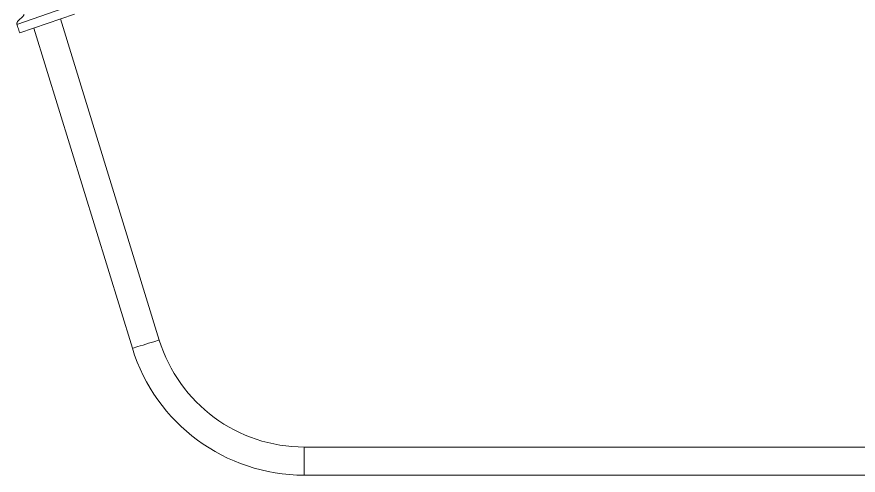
# Model space of a CAD drawing. Header units: millimetres. Extents: x 1587714 to 3094800, y -694377 to -413614.
# Drawn here: x 2056313 to 2056821, y -551371 to -551094 of the extents above; entities that cross this region are included whole.
import ezdxf

# ---------------------------------------------------------------- set-up
doc = ezdxf.new("R2010")
doc.units = ezdxf.units.MM
doc.layers.add('M0_EQUIPOS', color=7, linetype='Continuous')

# ---------------------------------------------------------------- blocks, each defined once
blk = doc.blocks.new('poste doble terminal TM1')
at = {"layer": 'M0_EQUIPOS', "linetype": 'Continuous', "lineweight": 15}
for p, q in [((-1074.3, 7646.61), (-1041.26, 7657.99)), ((-1039.47, 7652.8), (-1072.55, 7641.41)), ((-1074.18, 7646.14), (-1074.3, 7646.61))]:
    blk.add_line(p, q, dxfattribs=at)
at = {"layer": 'M0_EQUIPOS', "color": 74, "linetype": 'Continuous', "lineweight": 15}
for p, q in [((-988.39, 7455.93), (-1047.96, 7649.88)), ((-1064.04, 7644.34), (-1004.65, 7450.94)), ((-900.93, 7391.29), (-900.93, 7374.29)), ((-9.45, 7391.29), (-900.93, 7391.29)), ((-900.93, 7374.29), (-9.45, 7374.29))]:
    blk.add_line(p, q, dxfattribs=at)
at = {"layer": 'M0_EQUIPOS', "linetype": 'Continuous', "lineweight": 15, "flags": 128}
blk.add_lwpolyline([(-1072.55, 7641.41), (-1072.59, 7641.53), (-1072.71, 7641.87), (-1072.89, 7642.4), (-1073.13, 7643.09), (-1073.4, 7643.87), (-1073.68, 7644.69), (-1073.95, 7645.46), (-1074.18, 7646.14)], dxfattribs=at)
at = {"layer": 'M0_EQUIPOS', "color": 74, "linetype": 'Continuous', "lineweight": 15, "flags": 128}
blk.add_lwpolyline([(-988.39, 7455.93), (-988.44, 7455.91), (-988.79, 7455.8), (-989.48, 7455.59), (-990.48, 7455.29), (-991.74, 7454.9), (-993.22, 7454.45), (-994.83, 7453.95), (-996.52, 7453.43), (-998.21, 7452.91), (-999.83, 7452.42), (-1001.3, 7451.97), (-1002.56, 7451.58), (-1003.56, 7451.27), (-1004.25, 7451.06), (-1004.6, 7450.95), (-1004.65, 7450.94)], dxfattribs=at)
at = {"layer": 'M0_EQUIPOS', "color": 74, "linetype": 'Continuous', "lineweight": 15}
for radius in [91.5, 108.5]:
    blk.add_arc((-900.93, 7482.79), radius, 197.072, 270, dxfattribs=at)
at = {"layer": 'M0_EQUIPOS', "linetype": 'Continuous', "lineweight": 15}
blk.add_open_spline([(-1069.98, 7652.48), (-1070.38, 7651.88), (-1071.27, 7650.53), (-1072.9, 7649.43), (-1073.9, 7648.34), (-1074.27, 7647.62), (-1074.35, 7647.03), (-1074.32, 7646.74), (-1074.3, 7646.61)], degree=3, knots=[0, 0, 0, 0, 0.26219, 0.59406, 0.720201, 0.820004, 0.919974, 1, 1, 1, 1], dxfattribs=at)

msp = doc.modelspace()

# ---------------------------------------------------------------- block references
msp.add_blockref('poste doble terminal TM1', (2057387.7201, -558745.6049))

doc.saveas('drawing.dxf')
